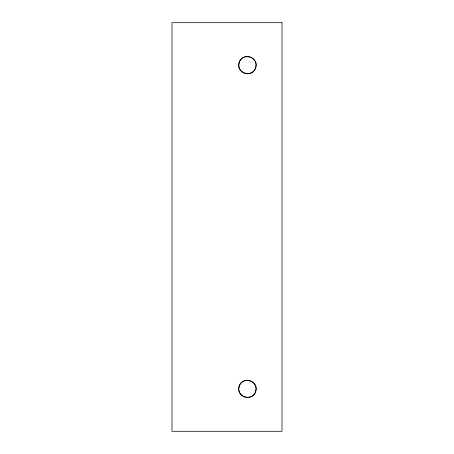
<?xml version="1.0" encoding="UTF-8"?>
<svg xmlns="http://www.w3.org/2000/svg" width="454" height="454" viewBox="0 0 454 454"><rect width="100%" height="100%" fill="white"/><g stroke="black" fill="none" stroke-linecap="round" stroke-linejoin="round"><path stroke-width="0.68" d="M239.082 62.896C235.802 73.508 253.309 78.202 255.778 67.368C259.058 56.75 241.551 52.062 239.082 62.896M239.082 386.632C235.802 397.25 253.309 401.938 255.778 391.104C259.058 380.492 241.551 375.799 239.082 386.632M282.002 22.7L171.998 22.7L171.998 431.3L282.002 431.3L282.002 22.7M241.318 71.244A8.643 8.643 0 0 0 255.778 67.368A8.643 8.643 0 0 0 245.194 56.784A8.643 8.643 0 0 0 241.318 71.244M243.106 396.353A8.643 8.643 0 0 0 256.073 388.868A8.643 8.643 0 0 0 243.106 381.383A8.643 8.643 0 0 0 243.106 396.353"/></g></svg>
